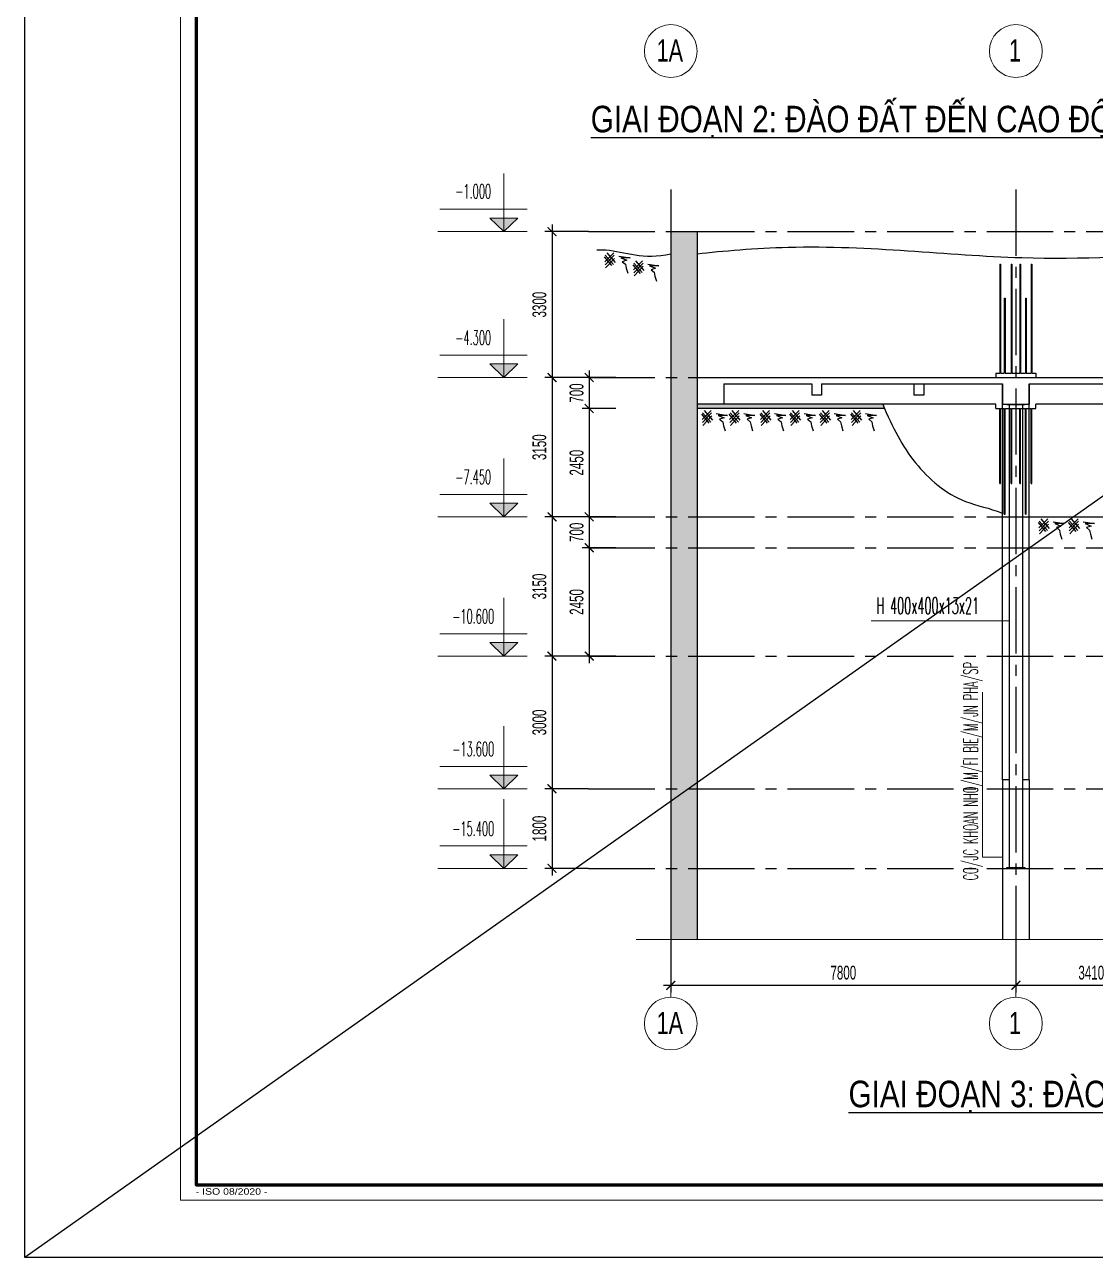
# Model space of a CAD drawing. Extents: x 71 to 1774126, y -14 to 415800.
# Drawn here: x 1675408 to 1699609, y 199218 to 227098 of the extents above; entities that cross this region are included whole.
import ezdxf
from ezdxf.enums import TextEntityAlignment as Align

# ---------------------------------------------------------------- set-up
doc = ezdxf.new("R2010")
doc.units = 0
doc.header["$LTSCALE"] = 1000
doc.header["$MEASUREMENT"] = 0
doc.header["$PDMODE"] = 3
doc.linetypes.add('CENTER2', pattern=[1.125, 0.75, -0.125, 0.125, -0.125])
doc.linetypes.add('HIDDEN', pattern=[0.375, 0.25, -0.125])
doc.layers.get('0').update_dxf_attribs({"linetype": 'CONTINUOUS'})
doc.layers.get('Defpoints').update_dxf_attribs({"linetype": 'CONTINUOUS'})
for name, color, linetype in [('BORDER', 3, 'CONTINUOUS'), ('CDC.01.AXIS', 160, 'CENTER2'), ('CDC.02.DIM', 1, 'CONTINUOUS'), ('CDC.03.BORDER', 3, 'CONTINUOUS'), ('CDC.04.HIDDEN', 8, 'HIDDEN'), ('CDC.05.STEEL', 4, 'CONTINUOUS'), ('CDC.06.TEXT', 2, 'CONTINUOUS'), ('CDC.10.HATCH', 9, 'CONTINUOUS'), ('CDC.16.BIGTEXT', 6, 'CONTINUOUS'), ('COT', 21, 'CONTINUOUS'), ('DAT', 115, 'CONTINUOUS')]:
    doc.layers.add(name, color=color, linetype=linetype)
for name, color, linetype, lineweight in [('CDC -TEXT KHUNG', 7, 'CONTINUOUS', 20), ('CDC-KHUNGTEN', 7, 'CONTINUOUS', 20), ('KCS_CHI', 1, 'CONTINUOUS', 15), ('S19_ACE_Thanh_chong', 9, 'CONTINUOUS', 18)]:
    doc.layers.add(name, color=color, linetype=linetype, lineweight=lineweight)
doc.layers.add('KCS_Plotter', color=11, linetype='CONTINUOUS', plot=False)
doc.styles.add('ARIAL', font='arial.ttf', dxfattribs={"width": 0.6})
doc.styles.add('KT CDC', font='arial.ttf', dxfattribs={"width": 0.85, "height": 200})
doc.styles.add('ROMANS', font='vnsimplexh.shx', dxfattribs={"width": 0.55, "bigfont": 'vns.shx'})
doc.dimstyles.new('D100', dxfattribs={"dimscale": 125, "dimtxt": 2.5, "dimasz": 1.6, "dimexe": 1.3, "dimexo": 0, "dimgap": 1, "dimtad": 1, "dimdec": 0, "dimdsep": 46, "dimtxsty": 'ARIAL', "dimblk": 'ARCHTICK', "dimcen": 1, "dimdle": 1.3, "dimclrd": 1, "dimclre": 1, "dimclrt": 2, "dimadec": 0, "dimazin": 0, "dimtfac": 0.00072, "dimtdec": 0, "dimtix": 1, "dimtmove": 2, "dimatfit": 3, "dimldrblk": 'ARCHTICK', "dimfxl": 1, "dimtolj": 1, "dimarcsym": 0})

# ---------------------------------------------------------------- blocks, each defined once
blk = doc.blocks.new('_ARCHTICK')
at = {"color": 0, "linetype": 'ByBlock', "const_width": 0.15}
blk.add_lwpolyline([(-0.5, -0.5), (0.5, 0.5)], dxfattribs=at)
blk = doc.blocks.new('*D370')
at = {"layer": 'CDC.02.DIM', "color": 1, "lineweight": -2, "ltscale": 2000, "transparency": 16777216}
for p, q in [((1690012, 206406), (1690012, 205209)), ((1697812, 206406), (1697812, 205209)), ((1689849, 205371), (1697974, 205371))]:
    blk.add_line(p, q, dxfattribs=at)
at = {"layer": 'Defpoints', "color": 0, "ltscale": 2000, "transparency": 16777216}
for p in [(1690012, 206406), (1697812, 206406), (1697812, 205371)]:
    blk.add_point(p, dxfattribs=at)
at = {"layer": 'CDC.02.DIM', "color": 1, "lineweight": -2, "ltscale": 2000, "transparency": 16777216, "xscale": 200, "yscale": 200, "zscale": 200, "rotation": 180}
blk.add_blockref('_ARCHTICK', (1690012, 205371), dxfattribs=at)
at = {"layer": 'CDC.02.DIM', "color": 1, "lineweight": -2, "ltscale": 2000, "transparency": 16777216, "xscale": 200, "yscale": 200, "zscale": 200}
blk.add_blockref('_ARCHTICK', (1697812, 205371), dxfattribs=at)
at = {"layer": 'CDC.02.DIM', "color": 2, "ltscale": 2000, "transparency": 16777216, "insert": (1693912, 205656), "char_height": 312.5, "attachment_point": 5, "style": 'ARIAL'}
blk.add_mtext('\\A1;7800', dxfattribs=at)
blk = doc.blocks.new('*D372')
at = {"layer": 'CDC.02.DIM', "color": 1, "lineweight": -2, "ltscale": 2000, "transparency": 16777216}
for p, q in [((1687328, 222579), (1687328, 218954)), ((1688154, 222416), (1687166, 222416)), ((1688154, 219116), (1687166, 219116))]:
    blk.add_line(p, q, dxfattribs=at)
at = {"layer": 'Defpoints', "color": 0, "ltscale": 2000, "transparency": 16777216}
for p in [(1688154, 222416), (1687328, 219116), (1688154, 219116)]:
    blk.add_point(p, dxfattribs=at)
at = {"layer": 'CDC.02.DIM', "color": 1, "lineweight": -2, "ltscale": 2000, "transparency": 16777216, "xscale": 200, "yscale": 200, "zscale": 200}
for p, rotation in [((1687328, 222416), 90), ((1687328, 219116), 270)]:
    blk.add_blockref('_ARCHTICK', p, dxfattribs=dict(at, rotation=rotation))
at = {"layer": 'CDC.02.DIM', "color": 2, "ltscale": 2000, "transparency": 16777216, "insert": (1687043, 220766), "char_height": 312.5, "attachment_point": 5, "rotation": 90, "style": 'ARIAL'}
blk.add_mtext('\\A1;3300', dxfattribs=at)
blk = doc.blocks.new('*D373')
at = {"layer": 'CDC.02.DIM', "color": 1, "lineweight": -2, "ltscale": 2000, "transparency": 16777216}
for p, q in [((1687328, 216129), (1687328, 212654)), ((1688154, 215966), (1687166, 215966)), ((1688154, 212816), (1687166, 212816))]:
    blk.add_line(p, q, dxfattribs=at)
at = {"layer": 'Defpoints', "color": 0, "ltscale": 2000, "transparency": 16777216}
for p in [(1688154, 215966), (1687328, 212816), (1688154, 212816)]:
    blk.add_point(p, dxfattribs=at)
at = {"layer": 'CDC.02.DIM', "color": 1, "lineweight": -2, "ltscale": 2000, "transparency": 16777216, "xscale": 200, "yscale": 200, "zscale": 200}
for p, rotation in [((1687328, 215966), 90), ((1687328, 212816), 270)]:
    blk.add_blockref('_ARCHTICK', p, dxfattribs=dict(at, rotation=rotation))
at = {"layer": 'CDC.02.DIM', "color": 2, "ltscale": 2000, "transparency": 16777216, "insert": (1687043, 214391), "char_height": 312.5, "attachment_point": 5, "rotation": 90, "style": 'ARIAL'}
blk.add_mtext('\\A1;3150', dxfattribs=at)
blk = doc.blocks.new('*D374')
at = {"layer": 'CDC.02.DIM', "color": 1, "lineweight": -2, "ltscale": 2000, "transparency": 16777216}
for p, q in [((1688154, 212816), (1687166, 212816)), ((1687328, 212979), (1687328, 209654)), ((1688154, 209816), (1687166, 209816))]:
    blk.add_line(p, q, dxfattribs=at)
at = {"layer": 'Defpoints', "color": 0, "ltscale": 2000, "transparency": 16777216}
for p in [(1688154, 212816), (1687328, 209816), (1688154, 209816)]:
    blk.add_point(p, dxfattribs=at)
at = {"layer": 'CDC.02.DIM', "color": 1, "lineweight": -2, "ltscale": 2000, "transparency": 16777216, "xscale": 200, "yscale": 200, "zscale": 200}
for p, rotation in [((1687328, 212816), 90), ((1687328, 209816), 270)]:
    blk.add_blockref('_ARCHTICK', p, dxfattribs=dict(at, rotation=rotation))
at = {"layer": 'CDC.02.DIM', "color": 2, "ltscale": 2000, "transparency": 16777216, "insert": (1687043, 211316), "char_height": 312.5, "attachment_point": 5, "rotation": 90, "style": 'ARIAL'}
blk.add_mtext('\\A1;3000', dxfattribs=at)
blk = doc.blocks.new('*D375')
at = {"layer": 'CDC.02.DIM', "color": 1, "lineweight": -2, "ltscale": 2000, "transparency": 16777216}
for p, q in [((1687328, 209979), (1687328, 207854)), ((1688154, 209816), (1687166, 209816)), ((1688154, 208016), (1687166, 208016))]:
    blk.add_line(p, q, dxfattribs=at)
at = {"layer": 'Defpoints', "color": 0, "ltscale": 2000, "transparency": 16777216}
for p in [(1688154, 209816), (1687328, 208016), (1688154, 208016)]:
    blk.add_point(p, dxfattribs=at)
at = {"layer": 'CDC.02.DIM', "color": 1, "lineweight": -2, "ltscale": 2000, "transparency": 16777216, "xscale": 200, "yscale": 200, "zscale": 200}
for p, rotation in [((1687328, 209816), 90), ((1687328, 208016), 270)]:
    blk.add_blockref('_ARCHTICK', p, dxfattribs=dict(at, rotation=rotation))
at = {"layer": 'CDC.02.DIM', "color": 2, "ltscale": 2000, "transparency": 16777216, "insert": (1687043, 208916), "char_height": 312.5, "attachment_point": 5, "rotation": 90, "style": 'ARIAL'}
blk.add_mtext('\\A1;1800', dxfattribs=at)
blk = doc.blocks.new('*D376')
at = {"layer": 'CDC.02.DIM', "color": 1, "lineweight": -2, "ltscale": 2000, "transparency": 16777216}
for p, q in [((1687328, 219279), (1687328, 215804)), ((1688154, 219116), (1687166, 219116)), ((1688154, 215966), (1687166, 215966))]:
    blk.add_line(p, q, dxfattribs=at)
at = {"layer": 'Defpoints', "color": 0, "ltscale": 2000, "transparency": 16777216}
for p in [(1688154, 219116), (1687328, 215966), (1688154, 215966)]:
    blk.add_point(p, dxfattribs=at)
at = {"layer": 'CDC.02.DIM', "color": 1, "lineweight": -2, "ltscale": 2000, "transparency": 16777216, "xscale": 200, "yscale": 200, "zscale": 200}
for p, rotation in [((1687328, 219116), 90), ((1687328, 215966), 270)]:
    blk.add_blockref('_ARCHTICK', p, dxfattribs=dict(at, rotation=rotation))
at = {"layer": 'CDC.02.DIM', "color": 2, "ltscale": 2000, "transparency": 16777216, "insert": (1687043, 217541), "char_height": 312.5, "attachment_point": 5, "rotation": 90, "style": 'ARIAL'}
blk.add_mtext('\\A1;3150', dxfattribs=at)
blk = doc.blocks.new('*D377')
at = {"layer": 'CDC.02.DIM', "color": 1, "lineweight": -2, "ltscale": 2000, "transparency": 16777216}
for p, q in [((1697812, 206406), (1697812, 205209)), ((1701222, 206406), (1701222, 205209)), ((1697649, 205371), (1701384, 205371))]:
    blk.add_line(p, q, dxfattribs=at)
at = {"layer": 'Defpoints', "color": 0, "ltscale": 2000, "transparency": 16777216}
for p in [(1697812, 206406), (1701222, 206406), (1701222, 205371)]:
    blk.add_point(p, dxfattribs=at)
at = {"layer": 'CDC.02.DIM', "color": 1, "lineweight": -2, "ltscale": 2000, "transparency": 16777216, "xscale": 200, "yscale": 200, "zscale": 200, "rotation": 180}
blk.add_blockref('_ARCHTICK', (1697812, 205371), dxfattribs=at)
at = {"layer": 'CDC.02.DIM', "color": 1, "lineweight": -2, "ltscale": 2000, "transparency": 16777216, "xscale": 200, "yscale": 200, "zscale": 200}
blk.add_blockref('_ARCHTICK', (1701222, 205371), dxfattribs=at)
at = {"layer": 'CDC.02.DIM', "color": 2, "ltscale": 2000, "transparency": 16777216, "insert": (1699517, 205656), "char_height": 312.5, "attachment_point": 5, "style": 'ARIAL'}
blk.add_mtext('\\A1;3410', dxfattribs=at)
blk = doc.blocks.new('nendat')
at = {"layer": 'CDC.10.HATCH'}
for p, q in [((-5, -243), (163, -445)), ((12, -360), (217, -155)), ((18, -425), (226, -209)), ((21, -206), (209, -420)), ((58, -155), (246, -377)), ((332, -228), (585, -266)), ((375, -266), (509, -324)), ((585, -266), (375, -266)), ((29, -497), (229, -280)), ((509, -324), (407, -356)), ((407, -356), (477, -414)), ((477, -414), (495, -504)), ((495, -504), (530, -615))]:
    blk.add_line(p, q, dxfattribs=at)
at = {"layer": 'S19_ACE_Thanh_chong'}
blk.add_line((141, -290), (141, -280), dxfattribs=at)
blk = doc.blocks.new('111')
at = {"layer": 'BORDER'}
for p, q in [((1737555, 318896), (1737555, 318796)), ((1737555, 318896), (1737643, 318896)), ((1737661, 318896), (1737744, 318896)), ((1737761, 318896), (1737897, 318896)), ((1737914, 318896), (1738005, 318896)), ((1738005, 318896), (1738096, 318896)), ((1738113, 318896), (1738224, 318896)), ((1738242, 318896), (1738350, 318896)), ((1738368, 318896), (1738455, 318896)), ((1738455, 318896), (1738455, 318796)), ((1737555, 318096), (1737555, 318196)), ((1737705, 318196), (1738305, 318196)), ((1738455, 318096), (1738455, 318196)), ((1737555, 318096), (1737643, 318096)), ((1737661, 318096), (1737744, 318096)), ((1737761, 318096), (1737897, 318096)), ((1737914, 318096), (1738005, 318096)), ((1738005, 318096), (1738096, 318096)), ((1738113, 318096), (1738224, 318096)), ((1738242, 318096), (1738350, 318096)), ((1738368, 318096), (1738455, 318096))]:
    blk.add_line(p, q, dxfattribs=at)
at = {"layer": 'CDC.04.HIDDEN', "ltscale": 2000}
for p, q in [((1737705, 318656), (1737705, 318196)), ((1738305, 318656), (1738305, 318196))]:
    blk.add_line(p, q, dxfattribs=at)
at = {"layer": 'CDC.05.STEEL', "color": 4}
for p, q in [((1737643, 321357), (1737643, 318896)), ((1737643, 321357), (1737661, 321357)), ((1737661, 321357), (1737661, 318896)), ((1737897, 321357), (1737897, 318896)), ((1737897, 321357), (1737914, 321357)), ((1737914, 321357), (1737914, 318896)), ((1738096, 321357), (1738096, 318896)), ((1738096, 321357), (1738113, 321357)), ((1738113, 321357), (1738113, 318896)), ((1738350, 321357), (1738350, 318896)), ((1738350, 321357), (1738368, 321357)), ((1738368, 321357), (1738368, 318896)), ((1737744, 320595), (1737744, 318896)), ((1737744, 320595), (1737761, 320595)), ((1737761, 320595), (1737761, 318896)), ((1738224, 320595), (1738224, 318896)), ((1738224, 320595), (1738242, 320595)), ((1738242, 320595), (1738242, 318896)), ((1737643, 316403), (1737643, 318096)), ((1737661, 316403), (1737661, 318096)), ((1737744, 315703), (1737744, 318096)), ((1737761, 315703), (1737761, 318096)), ((1737897, 316403), (1737897, 318096)), ((1737914, 316403), (1737914, 318096)), ((1738096, 316403), (1738096, 318096)), ((1738113, 316403), (1738113, 318096)), ((1738224, 315703), (1738224, 318096)), ((1738242, 315703), (1738242, 318096)), ((1738350, 316403), (1738350, 318096)), ((1738368, 316403), (1738368, 318096)), ((1737643, 316403), (1737661, 316403)), ((1737897, 316403), (1737914, 316403)), ((1738096, 316403), (1738113, 316403)), ((1738350, 316403), (1738368, 316403)), ((1737744, 315703), (1737761, 315703)), ((1738224, 315703), (1738242, 315703))]:
    blk.add_line(p, q, dxfattribs=at)
at = {"layer": 'COT', "color": 4}
blk.add_lwpolyline([(1737805, 318196), (1738205, 318196), (1738205, 318176), (1737805, 318176)], close=True, dxfattribs=at)
blk.add_lwpolyline([(1737805, 318196), (1738205, 318196), (1738205, 318176), (1737805, 318176)], close=True, dxfattribs=at)
blk = doc.blocks.new('*D379')
at = {"layer": 'CDC.02.DIM', "color": 1, "lineweight": -2, "ltscale": 2000, "transparency": 16777216}
for p, q in [((1688169, 219279), (1688169, 218254)), ((1688774, 219116), (1688006, 219116)), ((1688774, 218416), (1688006, 218416))]:
    blk.add_line(p, q, dxfattribs=at)
at = {"layer": 'Defpoints', "color": 0, "ltscale": 2000, "transparency": 16777216}
for p in [(1688774, 219116), (1688169, 218416), (1688774, 218416)]:
    blk.add_point(p, dxfattribs=at)
at = {"layer": 'CDC.02.DIM', "color": 1, "lineweight": -2, "ltscale": 2000, "transparency": 16777216, "xscale": 200, "yscale": 200, "zscale": 200}
for p, rotation in [((1688169, 219116), 90), ((1688169, 218416), 270)]:
    blk.add_blockref('_ARCHTICK', p, dxfattribs=dict(at, rotation=rotation))
at = {"layer": 'CDC.02.DIM', "color": 2, "ltscale": 2000, "transparency": 16777216, "insert": (1687884, 218766), "char_height": 312.5, "attachment_point": 5, "rotation": 90, "style": 'ARIAL'}
blk.add_mtext('\\A1;700', dxfattribs=at)
blk = doc.blocks.new('*D380')
at = {"layer": 'CDC.02.DIM', "color": 1, "lineweight": -2, "ltscale": 2000, "transparency": 16777216}
for p, q in [((1688169, 218579), (1688169, 215804)), ((1688774, 218416), (1688006, 218416)), ((1688774, 215966), (1688006, 215966))]:
    blk.add_line(p, q, dxfattribs=at)
at = {"layer": 'Defpoints', "color": 0, "ltscale": 2000, "transparency": 16777216}
for p in [(1688774, 218416), (1688169, 215966), (1688774, 215966)]:
    blk.add_point(p, dxfattribs=at)
at = {"layer": 'CDC.02.DIM', "color": 1, "lineweight": -2, "ltscale": 2000, "transparency": 16777216, "xscale": 200, "yscale": 200, "zscale": 200}
for p, rotation in [((1688169, 218416), 90), ((1688169, 215966), 270)]:
    blk.add_blockref('_ARCHTICK', p, dxfattribs=dict(at, rotation=rotation))
at = {"layer": 'CDC.02.DIM', "color": 2, "ltscale": 2000, "transparency": 16777216, "insert": (1687884, 217191), "char_height": 312.5, "attachment_point": 5, "rotation": 90, "style": 'ARIAL'}
blk.add_mtext('\\A1;2450', dxfattribs=at)
blk = doc.blocks.new('*D381')
at = {"layer": 'CDC.02.DIM', "color": 1, "lineweight": -2, "ltscale": 2000, "transparency": 16777216}
for p, q in [((1688169, 216129), (1688169, 215104)), ((1688774, 215966), (1688006, 215966)), ((1688774, 215266), (1688006, 215266))]:
    blk.add_line(p, q, dxfattribs=at)
at = {"layer": 'Defpoints', "color": 0, "ltscale": 2000, "transparency": 16777216}
for p in [(1688774, 215966), (1688169, 215266), (1688774, 215266)]:
    blk.add_point(p, dxfattribs=at)
at = {"layer": 'CDC.02.DIM', "color": 1, "lineweight": -2, "ltscale": 2000, "transparency": 16777216, "xscale": 200, "yscale": 200, "zscale": 200}
for p, rotation in [((1688169, 215966), 90), ((1688169, 215266), 270)]:
    blk.add_blockref('_ARCHTICK', p, dxfattribs=dict(at, rotation=rotation))
at = {"layer": 'CDC.02.DIM', "color": 2, "ltscale": 2000, "transparency": 16777216, "insert": (1687884, 215616), "char_height": 312.5, "attachment_point": 5, "rotation": 90, "style": 'ARIAL'}
blk.add_mtext('\\A1;700', dxfattribs=at)
blk = doc.blocks.new('*D382')
at = {"layer": 'CDC.02.DIM', "color": 1, "lineweight": -2, "ltscale": 2000, "transparency": 16777216}
for p, q in [((1688774, 215266), (1688006, 215266)), ((1688169, 215429), (1688169, 212654)), ((1688774, 212816), (1688006, 212816))]:
    blk.add_line(p, q, dxfattribs=at)
at = {"layer": 'Defpoints', "color": 0, "ltscale": 2000, "transparency": 16777216}
for p in [(1688774, 215266), (1688169, 212816), (1688774, 212816)]:
    blk.add_point(p, dxfattribs=at)
at = {"layer": 'CDC.02.DIM', "color": 1, "lineweight": -2, "ltscale": 2000, "transparency": 16777216, "xscale": 200, "yscale": 200, "zscale": 200}
for p, rotation in [((1688169, 215266), 90), ((1688169, 212816), 270)]:
    blk.add_blockref('_ARCHTICK', p, dxfattribs=dict(at, rotation=rotation))
at = {"layer": 'CDC.02.DIM', "color": 2, "ltscale": 2000, "transparency": 16777216, "insert": (1687884, 214041), "char_height": 312.5, "attachment_point": 5, "rotation": 90, "style": 'ARIAL'}
blk.add_mtext('\\A1;2450', dxfattribs=at)
blk = doc.blocks.new('KHUNG TEN')
at = {"layer": 'CDC-KHUNGTEN', "color": 8}
blk.add_lwpolyline([(75096, 1100), (83000, 1100), (83000, 58300), (3000, 58300), (3000, 1100), (75096, 1100)], dxfattribs=at)
at = {"layer": 'CDC-KHUNGTEN', "color": 255, "lineweight": 60}
blk.add_lwpolyline([(74900, 1400), (74900, 58000), (3300, 58000), (3300, 1400), (74900, 1400)], close=True, dxfattribs=at)
at = {"layer": 'Defpoints', "color": 1, "ltscale": 0.2}
blk.add_lwpolyline([(0, 0), (0, 59400), (84100, 59400), (84100, 0), (0, 0)], close=True, dxfattribs=at)
at = {"layer": 'CDC -TEXT KHUNG', "color": 6, "style": 'KT CDC', "width": 1.15}
blk.add_text('- ISO 08/2020 -', height=125.69, dxfattribs=at).set_placement((3294, 1206))

msp = doc.modelspace()

# ---------------------------------------------------------------- hatches: boundary and pattern name
at = {"layer": 'CDC.10.HATCH'}
h = msp.add_hatch(dxfattribs=at)
h.set_pattern_fill('CHAU-01', color=256, scale=50, style=0, pattern_type=2)
h.set_pattern_definition([(50, (-40193.7, -128328.48), (358.63009, -31.376067), [37.5, -412.5]), (355, (-40193.7, -128328.48), (-69.37567, 376.09607), [30, -330]), (100.4514, (-40163.82, -128331.1), (289.25469, 344.71977), [31.870095, -350.571056]), (46.1842, (-40193.7, -128228.48), (533.62052, -82.75951), [56.25, -618.75]), (96.6356, (-40149.24, -128235.37), (467.33135, 487.05894), [47.80514, -525.8565]), (351.1842, (-40193.7, -128228.5), (467.33097, 487.0593), [45, -495]), (21, (-40143.7, -128253.48), (298.453526, -201.309445), [37.5, -412.5]), (326, (-40143.7, -128253.48), (121.657666, 362.57502), [30, -330]), (71.4514, (-40118.83, -128270.25), (420.111314, 161.26525), [31.870095, -350.571056]), (37.5, (-40193.7, -128328.48), (6.079928, 166.446927), [0, -326, 0, -335, 0, -331.25]), (7.5, (-40193.7, -128328.48), (131.534769, 197.205856), [0, -191, 0, -318.5, 0, -126.25]), (327.5, (-40305.2, -128328.48), (266.911218, -11.277436), [0, -125, 0, -390, 0, -517.5]), (317.5, (-40355.2, -128328.48), (291.593085, 50.05249), [0, -162.5, 0, -259, 0, -367.5]), (45, (-40193.7, -128328.48), (-150.26019, 150.26019), []), (45, (-40193.7, -128267.23), (-150.26019, 150.26019), [])])
h.paths.add_polyline_path([(1690611.7, 222416.5), (1690011.7, 222416.5), (1690011.7, 219116.5), (1690611.7, 219116.5)])
h.paths.add_polyline_path([(1690611.7, 219116.5), (1690011.7, 219116.5), (1690011.7, 215966.5), (1690611.7, 215966.5)])
h.paths.add_polyline_path([(1690611.7, 215966.5), (1690011.7, 215966.5), (1690011.7, 212816.5), (1690611.7, 212816.5)])
h.paths.add_polyline_path([(1690611.7, 212816.5), (1690011.7, 212816.5), (1690011.7, 209816.5), (1690611.7, 209816.5)])
h.paths.add_polyline_path([(1690611.7, 209816.5), (1690011.7, 209816.5), (1690011.7, 208016.5), (1690611.7, 208016.5)])
h.paths.add_polyline_path([(1690611.7, 208016.5), (1690011.7, 208016.5), (1690011.7, 206405.9), (1690611.7, 206405.9)])
h = msp.add_hatch(dxfattribs=at)
h.set_pattern_fill('AR-CONC', color=256, scale=20, style=0)
h.set_pattern_definition([(50, (-40193.71, -99680.04), (143.4520365, -12.550427), [15, -165]), (355, (-40193.7, -99680.04), (-27.750267, 150.438427), [12, -132]), (100.4514, (-40181.75, -99681.09), (115.701876, 137.887908), [12.748038, -140.228422]), (46.1842, (-40193.7, -99640.04), (213.44821, -33.103803), [22.5, -247.5]), (96.6356, (-40175.92, -99642.8), (186.93254, 194.823574), [19.122058, -210.3426]), (351.1842, (-40193.7, -99640.04), (186.93239, 194.82372), [18, -198]), (21, (-40173.71, -99650.04), (119.3814104, -80.523778), [15, -165]), (326, (-40173.7, -99650.04), (48.663066, 145.030009), [12, -132]), (71.4514, (-40163.76, -99656.75), (168.044526, 64.506099), [12.748038, -140.228422]), (37.5, (-40193.706, -99680.044), (2.431971, 66.5787708), [0, -130.4, 0, -134, 0, -132.5]), (7.5, (-40193.706, -99680.044), (52.6139075, 78.8823424), [0, -76.4, 0, -127.4, 0, -50.5]), (327.5, (-40238.306, -99680.044), (106.7644872, -4.5109743), [0, -50, 0, -156, 0, -207]), (317.5, (-40258.31, -99680.04), (116.637234, 20.0209965), [0, -65, 0, -103.6, 0, -147])])
h.paths.add_polyline_path([(1694815.3, 218484.2), (1694801.8, 218516.5), (1690611.7, 218516.5), (1690611.7, 218416.5), (1694844, 218416.5), (1694842.4, 218420.3), (1694828.8, 218452.1)])
at = {"layer": 'KCS_CHI'}
h = msp.add_hatch(color=256, dxfattribs=at)
h.paths.add_polyline_path([(1686558, 222723), (1686240.9, 222723), (1686240.9, 222416.5)])
h.paths.add_polyline_path([(1686240.9, 222723), (1685923.7, 222723), (1686240.9, 222416.5)])
h = msp.add_hatch(color=256, dxfattribs=at)
h.paths.add_polyline_path([(1686558, 219423), (1686240.9, 219423), (1686240.9, 219116.5)])
h.paths.add_polyline_path([(1686240.9, 219423), (1685923.7, 219423), (1686240.9, 219116.5)])
h = msp.add_hatch(color=256, dxfattribs=at)
h.paths.add_polyline_path([(1686558, 216273), (1686240.9, 216273), (1686240.9, 215966.5)])
h.paths.add_polyline_path([(1686240.9, 216273), (1685923.7, 216273), (1686240.9, 215966.5)])
h = msp.add_hatch(color=256, dxfattribs=at)
h.paths.add_polyline_path([(1686558, 213123), (1686240.9, 213123), (1686240.9, 212816.5)])
h.paths.add_polyline_path([(1686240.9, 213123), (1685923.7, 213123), (1686240.9, 212816.5)])
h = msp.add_hatch(color=256, dxfattribs=at)
h.paths.add_polyline_path([(1686558, 210123), (1686240.9, 210123), (1686240.9, 209816.5)])
h.paths.add_polyline_path([(1686240.9, 210123), (1685923.7, 210123), (1686240.9, 209816.5)])
h = msp.add_hatch(color=256, dxfattribs=at)
h.paths.add_polyline_path([(1686558, 208323), (1686240.9, 208323), (1686240.9, 208016.5)])
h.paths.add_polyline_path([(1686240.9, 208323), (1685923.7, 208323), (1686240.9, 208016.5)])

# ---------------------------------------------------------------- linework, layer by layer
at = {"layer": 'CDC.01.AXIS', "ltscale": 2}
for p, q in [((1690011.7, 223372.4), (1690011.7, 206405.9)), ((1697811.7, 223372.4), (1697811.7, 206405.9)), ((1688154, 222416.5), (1718208.7, 222416.5)), ((1688154, 219116.5), (1718208.7, 219116.5)), ((1688154, 215966.5), (1718208.7, 215966.5)), ((1688154, 215266.5), (1718208.7, 215266.5)), ((1688154, 212816.5), (1718284.1, 212816.5)), ((1688154, 209816.5), (1718254.4, 209816.5)), ((1688154, 208016.5), (1718254.4, 208016.5))]:
    msp.add_line(p, q, dxfattribs=at)
at = {"layer": 'CDC.03.BORDER'}
for p, q in [((1690611.7, 219116.5), (1697361.7, 219116.5)), ((1698261.7, 219116.5), (1700771.7, 219116.5)), ((1697361.7, 218516.5), (1690611.7, 218516.5)), ((1694844, 218416.5), (1690611.7, 218416.5)), ((1700771.7, 218516.5), (1698261.7, 218516.5)), ((1697511.7, 210016.5), (1697511.7, 206405.9)), ((1697661.7, 210016.5), (1697511.7, 210016.5)), ((1698111.7, 210016.5), (1697961.7, 210016.5)), ((1698111.7, 210016.5), (1698111.7, 206405.9))]:
    msp.add_line(p, q, dxfattribs=at)
at = {"layer": 'CDC.04.HIDDEN', "ltscale": 2000}
for p, q in [((1691211.7, 218976.5), (1691211.7, 218516.5)), ((1691211.7, 218976.5), (1693199.9, 218976.5)), ((1693199.9, 218976.5), (1693199.9, 218716.5)), ((1693419.9, 218976.5), (1693419.9, 218716.5)), ((1693419.9, 218976.5), (1695509.4, 218976.5)), ((1695229.4, 218976.5), (1697511.7, 218976.5)), ((1695509.4, 218976.5), (1695509.4, 218716.5)), ((1695729.4, 218976.5), (1695729.4, 218716.5)), ((1698111.7, 218976.5), (1700921.7, 218976.5)), ((1693419.9, 218716.5), (1693199.9, 218716.5)), ((1695729.4, 218716.5), (1695509.4, 218716.5))]:
    msp.add_line(p, q, dxfattribs=at)
at = {"layer": 'CDC.04.HIDDEN', "ltscale": 1000}
for p, q in [((1697511.7, 210016.5), (1697511.7, 218976.5)), ((1698111.7, 210016.5), (1698111.7, 218976.5))]:
    msp.add_line(p, q, dxfattribs=at)
at = {"layer": 'CDC.05.STEEL', "color": 4}
for p, q in [((1690011.7, 222416.5), (1690011.7, 206405.9)), ((1690011.7, 222416.5), (1690611.7, 222416.5)), ((1690611.7, 222416.5), (1690611.7, 206405.9)), ((1697661.7, 218496.4), (1697661.7, 208036.5)), ((1697961.7, 218496.4), (1697961.7, 208036.5))]:
    msp.add_line(p, q, dxfattribs=at)
msp.add_lwpolyline([(1697611.7, 208036.5), (1698011.7, 208036.5), (1698011.7, 208016.5), (1697611.7, 208016.5)], close=True, dxfattribs=at)
at = {"layer": 'DAT'}
msp.add_line((1698111.7, 215966.5), (1700921.7, 215966.5), dxfattribs=at)
for points, knots in [([(1688339.3, 222005.3), (1688407.9, 222007.4), (1688913.7, 222001.9), (1689395.2, 221770.3), (1690011.7, 221916.5)], [3453.0726042, 3453.0726042, 3453.0726042, 3453.0726042, 3662.0123958, 5001.3305206, 5001.3305206, 5001.3305206, 5001.3305206]), ([(1690611.7, 221916.5), (1691171.4, 221980.2), (1693864.1, 222206.4), (1697569.9, 221696.3), (1700615.4, 221861.2), (1702123.7, 221926.2)], [0, 0, 0, 0, 2284.0961203, 8096.535043, 12622.5932074, 12622.5932074, 12622.5932074, 12622.5932074]), ([(1694801.8, 218516.5), (1695021, 217990.8), (1695458.7, 217141.1), (1696458.1, 216294), (1697235.5, 216163.1), (1697502.6, 216047.1), (1697511.7, 216043)], [0, 0, 0, 0, 1434.105635, 2862.3391344, 3714.172474, 3744.2999329, 3744.2999329, 3744.2999329, 3744.2999329])]:
    msp.add_open_spline(points, degree=3, knots=knots, dxfattribs=at)
at = {"layer": 'KCS_CHI'}
for p, q in [((1686240.9, 222416.5), (1686240.9, 223733.7)), ((1686766.6, 222923.3), (1684795.7, 222923.3)), ((1686240.9, 222416.5), (1685923.7, 222723)), ((1685923.7, 222723), (1686240.9, 222723)), ((1686240.9, 222416.5), (1686558, 222723)), ((1686558, 222723), (1686240.9, 222723)), ((1686764.2, 222416.5), (1684750.7, 222416.5)), ((1686240.9, 219116.5), (1686240.9, 220433.7)), ((1686766.6, 219623.3), (1684795.7, 219623.3)), ((1686240.9, 219116.5), (1685923.7, 219423)), ((1685923.7, 219423), (1686240.9, 219423)), ((1686240.9, 219116.5), (1686558, 219423)), ((1686558, 219423), (1686240.9, 219423)), ((1686764.2, 219116.5), (1684750.7, 219116.5)), ((1686240.9, 215966.5), (1686240.9, 217283.7)), ((1686766.6, 216473.3), (1684795.7, 216473.3)), ((1686240.9, 215966.5), (1685923.7, 216273)), ((1685923.7, 216273), (1686240.9, 216273)), ((1686240.9, 215966.5), (1686558, 216273)), ((1686558, 216273), (1686240.9, 216273)), ((1686764.2, 215966.5), (1684750.7, 215966.5)), ((1686240.9, 212816.5), (1686240.9, 214133.7)), ((1697661.7, 213616.5), (1694541.9, 213616.5)), ((1686766.6, 213323.3), (1684795.7, 213323.3)), ((1686240.9, 212816.5), (1685923.7, 213123)), ((1685923.7, 213123), (1686240.9, 213123)), ((1686240.9, 212816.5), (1686558, 213123)), ((1686558, 213123), (1686240.9, 213123)), ((1686764.2, 212816.5), (1684750.7, 212816.5)), ((1686240.9, 209816.5), (1686240.9, 211233.7)), ((1686766.6, 210323.3), (1684795.7, 210323.3)), ((1686240.9, 209816.5), (1685923.7, 210123)), ((1685923.7, 210123), (1686240.9, 210123)), ((1686240.9, 209816.5), (1686558, 210123)), ((1686558, 210123), (1686240.9, 210123)), ((1686764.2, 209816.5), (1684750.7, 209816.5)), ((1686240.9, 208016.5), (1686240.9, 209583.7)), ((1686766.6, 208523.3), (1684795.7, 208523.3)), ((1686240.9, 208016.5), (1685923.7, 208323)), ((1685923.7, 208323), (1686240.9, 208323)), ((1686240.9, 208016.5), (1686558, 208323)), ((1686558, 208323), (1686240.9, 208323)), ((1686764.2, 208016.5), (1684750.7, 208016.5)), ((1690011.7, 205371.1), (1690011.7, 205103.1)), ((1697811.7, 205371.1), (1697811.7, 205103.1))]:
    msp.add_line(p, q, dxfattribs=at)
for points in [[(1697061.2, 212001.7), (1697061.2, 208267.2), (1697511.7, 208267.2)], [(1719121.1, 206405.9), (1703185.4, 206405.9), (1703185.4, 206251.6), (1702610.9, 206605.9), (1702610.9, 206405.9), (1689233.2, 206405.9)]]:
    msp.add_lwpolyline(points, dxfattribs=at)
for centre in [(1690011.7, 226501), (1697811.7, 226501), (1690011.7, 204506.5), (1697811.7, 204506.5)]:
    msp.add_circle(centre, 596.6, dxfattribs=at)
at = {"layer": 'KCS_Plotter'}
msp.add_line((1774125.6, 268942.8), (1675408.1, 199218.5), dxfattribs=at)

# ---------------------------------------------------------------- block references
at = {"layer": 'CDC.04.HIDDEN'}
msp.add_blockref('111', (-40193.7, -99680), dxfattribs=at)
at = {"layer": 'CDC.06.TEXT', "xscale": 1.173810693645805, "yscale": 1.173810693645805, "zscale": 1.173810693645805}
msp.add_blockref('KHUNG TEN', (1675408.1, 199218.5), dxfattribs=at)
at = {"layer": 'CDC.10.HATCH'}
for p in [(1688508.4, 222092.6), (1689159.3, 221912), (1690709.2, 218527.8), (1691330.8, 218527.8), (1692027.5, 218527.8), (1692698, 218527.8), (1693373.3, 218527.8), (1694079.8, 218527.8), (1698321, 216077.8), (1699001.8, 216077.8)]:
    msp.add_blockref('nendat', p, dxfattribs=at)

# ---------------------------------------------------------------- texts
at = {"layer": 'CDC.06.TEXT', "color": 2, "style": 'ROMANS', "width": 0.5}
for s, rotation, p in [('-1.000', 359.9978, (1685548.5, 223328.9)), ('-4.300', 359.9978, (1685548.5, 220015.2)), ('-7.450', 359.9978, (1685548.5, 216865.2)), ('-10.600', 359.9978, (1685548.5, 213715.2)), ('CO/JC KHOAN NHO/M/FI BIE/M/JN PHA/SP', 89.9978, (1696789.8, 210212.6)), ('-13.600', 359.9978, (1685548.5, 210715.2)), ('-15.400', 359.9978, (1685548.5, 208915.2))]:
    msp.add_text(s, height=325, rotation=rotation, dxfattribs=at).set_placement(p, align=Align.MIDDLE_CENTER)
msp.add_text('H 400x400x13x21', height=375, dxfattribs=at).set_placement((1694660.7, 213769.5))
at = {"layer": 'CDC.16.BIGTEXT', "style": 'ARIAL', "width": 0.8}
for s, p in [('%%UGIAI ĐOẠN 2: ĐÀO ĐẤT ĐẾN CAO ĐỘ -5.000, THI CÔNG SÀN TẦNG HẦM 1 THEO MẶT BẰNG (A)', (1703309, 224962.5)), ('%%UGIAI ĐOẠN 3: ĐÀO ĐẤT ĐẾN CAO ĐỘ -8.150', (1700978.7, 202913.6))]:
    msp.add_text(s, height=600, dxfattribs=at).set_placement(p, align=Align.MIDDLE_CENTER)
at = {"layer": 'CDC.16.BIGTEXT', "char_height": 500, "width": 464.64, "attachment_point": 2, "line_spacing_factor": 0.938532}
for s, insert in [('{\\fArial|b0|i0|c0|p34;\\W0.7;1A}', (1689990.6, 226762.8)), ('{\\fArial|b0|i0|c0|p34;\\W0.7;1}', (1697790.6, 226762.8)), ('{\\fArial|b0|i0|c0|p34;\\W0.7;1A}', (1689990.6, 204768.2)), ('{\\fArial|b0|i0|c0|p34;\\W0.7;1}', (1697790.6, 204768.2))]:
    msp.add_mtext(s, dxfattribs=dict(at, insert=insert))

# ---------------------------------------------------------------- dimensions: what is measured, and where the dimension line sits
at = {"layer": 'CDC.02.DIM', "ltscale": 2000}
for base, p1, p2, picture, middle in [((1687328, 219116.5), (1688154, 222416.5), (1688154, 219116.5), '*D372', (1687043.3, 220766.5)), ((1687328, 215966.5), (1688154, 219116.5), (1688154, 215966.5), '*D376', (1687043.3, 217541.5)), ((1688168.5, 218416.5), (1688774.1, 219116.5), (1688774.1, 218416.5), '*D379', (1687883.9, 218766.5)), ((1688168.5, 215966.5), (1688774.1, 218416.5), (1688774.1, 215966.5), '*D380', (1687883.9, 217191.5)), ((1687328, 212816.5), (1688154, 215966.5), (1688154, 212816.5), '*D373', (1687043.3, 214391.5)), ((1688168.5, 215266.5), (1688774.1, 215966.5), (1688774.1, 215266.5), '*D381', (1687883.9, 215616.5)), ((1688168.5, 212816.5), (1688774.1, 215266.5), (1688774.1, 212816.5), '*D382', (1687883.9, 214041.5)), ((1687328, 209816.5), (1688154, 212816.5), (1688154, 209816.5), '*D374', (1687043.3, 211316.5)), ((1687328, 208016.5), (1688154, 209816.5), (1688154, 208016.5), '*D375', (1687043.4, 208916.5))]:
    dim = msp.add_linear_dim(base=base, p1=p1, p2=p2, angle=90, dimstyle='D100', dxfattribs=at)
    dim.commit()
    dim.dimension.update_dxf_attribs({"geometry": picture, "text_midpoint": middle})
for base, p1, p2, picture, middle in [((1697811.7, 205371.1), (1690011.7, 206405.9), (1697811.7, 206405.9), '*D370', (1693911.7, 205655.7)), ((1701221.7, 205371.1), (1697811.7, 206405.9), (1701221.7, 206405.9), '*D377', (1699516.7, 205655.8))]:
    dim = msp.add_linear_dim(base=base, p1=p1, p2=p2, dimstyle='D100', dxfattribs=at)
    dim.commit()
    dim.dimension.update_dxf_attribs({"geometry": picture, "text_midpoint": middle})

doc.saveas('drawing.dxf')
